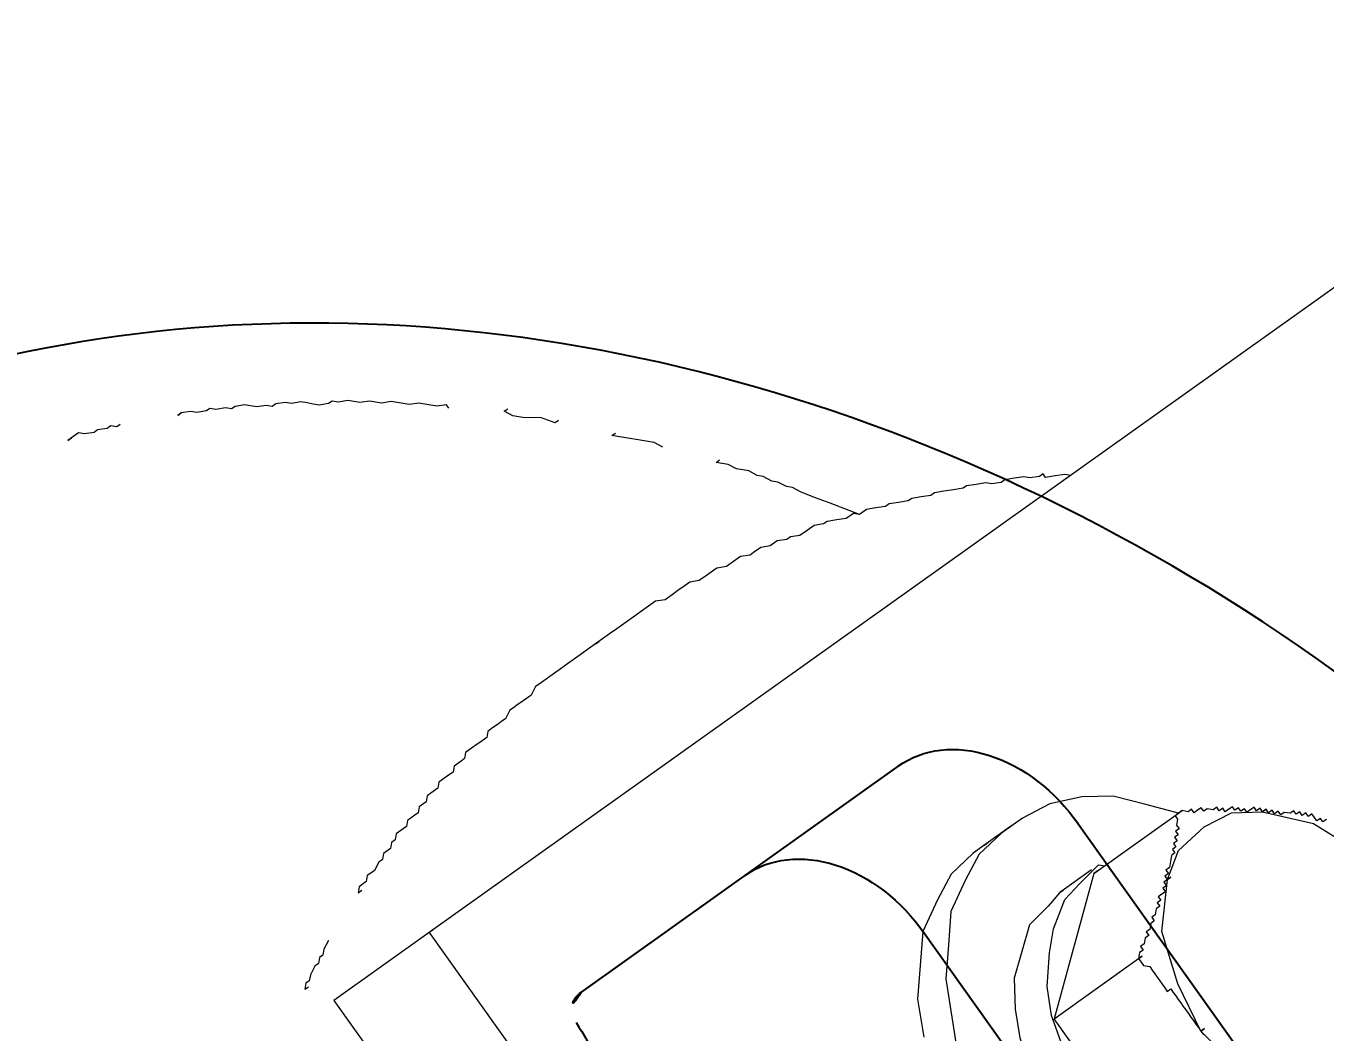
# Model space of a CAD drawing. Header units: feet. Extents: x 2321988 to 2329858, y 6722724 to 6730499.
# Drawn here: x 2326061.4167 to 2326061.6606, y 6726856.8237 to 6726857.0126 of the extents above; entities that cross this region are included whole.
import ezdxf

# ---------------------------------------------------------------- set-up
doc = ezdxf.new("R2010")
doc.units = ezdxf.units.FT
doc.header["$MEASUREMENT"] = 0
doc.header["$PDSIZE"] = 5
doc.layers.add('BESS Dimensions', color=3, linetype='Continuous')
doc.layers.add('C-BESS-EQUIPMENT', color=255, linetype='Continuous')
doc.styles.add('TG_DIMS', font='arial.ttf')
doc.dimstyles.new('TG-PROPOSED-ANNO', dxfattribs={"dimtxt": 0.1, "dimasz": 0.1, "dimexe": 0.05, "dimexo": 0.05, "dimgap": 0.02, "dimtad": 0, "dimtih": 1, "dimtoh": 1, "dimdsep": 46, "dimtxsty": 'TG_DIMS', "dimcen": 0, "dimclrd": 256, "dimclre": 256, "dimclrt": 256, "dimaunit": 1, "dimadec": 6, "dimazin": 2, "dimtfac": 1, "dimtofl": 0, "dimtmove": 1, "dimatfit": 3, "dimfxl": 1, "dimtolj": 1, "dimtzin": 0, "dimarcsym": 0})

# ---------------------------------------------------------------- blocks, each defined once
blk = doc.blocks.new('Midpoint Site Plan$0$P1730-01-0001')
at = {"color": 0, "linetype": 'ByBlock', "lineweight": -2}
for p, q in [((20.0755, 1.9384), (19.1979, 1.9384)), ((19.9041, 1.6067), (19.9041, -1.6588)), ((20.3292, 1.6067), (20.3292, -1.6588))]:
    blk.add_line(p, q, dxfattribs=at)
blk.add_arc((19.1979, 1.8893), 0.0491, 90, 180, dxfattribs=at)
at = {"color": 0, "linetype": 'ByBlock', "lineweight": -2, "extrusion": (0, 0, -1)}
for centre, major_axis, ratio, start_param, end_param in [((15.8979, 0), (0, 4.086), 0.833977, 3.038975, 6.385803), ((16.596, 0), (0, 4.086), 0.833977, 3.050793, 6.373985), ((17.214, 0), (0, 4.086), 0.833977, 3.049307, 6.375471), ((19.6504, 1.6025), (0, -0.3359), 0.755248, 3.141593, 4.725055), ((20.0755, 1.6025), (0, -0.3359), 0.755248, 3.141593, 4.725055)]:
    blk.add_ellipse(centre, major_axis=major_axis, ratio=ratio, start_param=start_param, end_param=end_param, dxfattribs=at)
blk.add_ellipse((17.8421, 0), major_axis=(0, 4.086), ratio=0.833977, dxfattribs=at)
at = {"color": 0, "linetype": 'ByBlock', "lineweight": -2}
blk.add_spline([(19.1488, 1.8893), (19.1042, 1.7227), (19.0203, 1.6742)], degree=3, dxfattribs=at)
blk = doc.blocks.new('Midpoint Site Plan$0$A$C71e53a02')
at = {"lineweight": 9}
for points in [[(15.0946, 3.5812), (15.0848, 3.5812), (15.0751, 3.591), (15.0653, 3.591), (15.0458, 3.6007), (15.0361, 3.6007), (15.0166, 3.6105), (15.0069, 3.6202), (14.9874, 3.6202), (14.9776, 3.6202), (14.9874, 3.6202)], [(15.7182, 3.1817), (15.7182, 3.1914), (15.6987, 3.2012), (15.689, 3.2109), (15.6792, 3.2207), (15.6695, 3.2304), (15.65, 3.2402), (15.6403, 3.2499), (15.6305, 3.2596), (15.6208, 3.2694), (15.6013, 3.2791), (15.5915, 3.2889), (15.5818, 3.2986), (15.5623, 3.3084), (15.5526, 3.3181), (15.5428, 3.3279), (15.5233, 3.3376), (15.5136, 3.3473), (15.5038, 3.3473), (15.4844, 3.3571), (15.4746, 3.3668), (15.4649, 3.3766), (15.4551, 3.3863), (15.4356, 3.3961), (15.4259, 3.4058), (15.4064, 3.4156), (15.3967, 3.4156), (15.3869, 3.4253), (15.3674, 3.4351), (15.3577, 3.4448), (15.3479, 3.4545), (15.3284, 3.4643), (15.3187, 3.4643), (15.3089, 3.474), (15.2895, 3.4838), (15.2797, 3.4935), (15.27, 3.4935), (15.2505, 3.5033), (15.2407, 3.513), (15.2212, 3.5228), (15.2115, 3.5228), (15.2212, 3.5228)], [(15.2115, 3.5228), (15.2115, 3.5228)], [(15.9034, 3.016), (15.8936, 3.016), (15.8741, 3.0453), (15.8449, 3.0648), (15.8254, 3.0842), (15.8157, 3.1037), (15.8254, 3.1037)], [(16.0593, 2.8309), (16.0495, 2.8504), (16.0301, 2.8699), (16.0008, 2.8991), (15.9813, 2.9186), (15.9911, 2.9186)], [(16.3321, 2.4508), (16.3127, 2.48), (16.2932, 2.5093), (16.2737, 2.5385), (16.2542, 2.5677), (16.2444, 2.5872), (16.2347, 2.597), (16.225, 2.6165), (16.2152, 2.6262), (16.2055, 2.6457), (16.1957, 2.6554), (16.186, 2.6749), (16.1762, 2.6847), (16.1665, 2.6944), (16.1567, 2.7139), (16.1372, 2.7334), (16.147, 2.7334)], [(15.6792, 2.558), (15.6598, 2.558), (15.6305, 2.558), (15.6013, 2.558), (15.5818, 2.558), (15.5623, 2.558), (15.5526, 2.558), (15.5428, 2.558), (15.5233, 2.558), (15.5136, 2.558), (15.4941, 2.5482), (15.4844, 2.5482), (15.4746, 2.5482), (15.4551, 2.5482), (15.4454, 2.5482), (15.4356, 2.5482), (15.4161, 2.5385), (15.4064, 2.5385), (15.3967, 2.5385), (15.3772, 2.5385), (15.3674, 2.5385), (15.3577, 2.5288), (15.3382, 2.5288), (15.3284, 2.5288), (15.3187, 2.5288), (15.2992, 2.5288), (15.2895, 2.519), (15.2797, 2.519), (15.2602, 2.519), (15.2505, 2.5093), (15.2407, 2.5093), (15.2212, 2.5093), (15.2115, 2.5093), (15.2018, 2.4995), (15.1823, 2.4995), (15.1725, 2.4995), (15.1628, 2.4898), (15.1433, 2.4898), (15.1335, 2.48), (15.1238, 2.48), (15.1043, 2.48), (15.0946, 2.4703), (15.0848, 2.4703), (15.0653, 2.4703), (15.0556, 2.4605), (15.0458, 2.4605), (15.0361, 2.4508), (15.0166, 2.4508), (15.0069, 2.4411), (14.9971, 2.4411), (14.9776, 2.4313), (14.9679, 2.4313), (14.9581, 2.4313), (14.9484, 2.4216), (14.9289, 2.4216), (14.9192, 2.4118), (14.9289, 2.4118)], [(16.7707, 2.2462), (16.7609, 2.2559), (16.7414, 2.2656), (16.7219, 2.2754), (16.7219, 2.2851), (16.7122, 2.2851), (16.6927, 2.2949), (16.683, 2.3046), (16.6635, 2.3144), (16.644, 2.3241), (16.6342, 2.3241), (16.6147, 2.3339), (16.605, 2.3436), (16.5855, 2.3533), (16.566, 2.3631), (16.5563, 2.3631), (16.5368, 2.3728), (16.5173, 2.3826), (16.4978, 2.3923), (16.4881, 2.3923), (16.4686, 2.4021), (16.4491, 2.4118), (16.4393, 2.4118), (16.4198, 2.4216), (16.4004, 2.4313), (16.3906, 2.4313), (16.3711, 2.4411), (16.3516, 2.4508), (16.3321, 2.4508), (16.3224, 2.4605), (16.3029, 2.4605), (16.2834, 2.4703), (16.2639, 2.48), (16.2542, 2.48), (16.2347, 2.4898), (16.2152, 2.4898), (16.1957, 2.4898), (16.1762, 2.4995), (16.1665, 2.4995), (16.147, 2.5093), (16.1275, 2.5093), (16.108, 2.519), (16.0885, 2.519), (16.0788, 2.519), (16.0593, 2.5288), (16.0398, 2.5288), (16.0203, 2.5288), (16.0008, 2.5385), (15.9911, 2.5385), (15.9716, 2.5385), (15.9521, 2.5385), (15.9326, 2.5482), (15.9131, 2.5482), (15.9034, 2.5482), (15.8839, 2.5482), (15.8644, 2.5482), (15.8449, 2.558), (15.8254, 2.558), (15.8059, 2.558), (15.7962, 2.558), (15.7767, 2.558), (15.7572, 2.558), (15.7377, 2.558), (15.7182, 2.558), (15.6792, 2.558), (15.689, 2.558)], [(14.9192, 2.4118), (14.9192, 2.4118)], [(14.8022, 2.3631), (14.7827, 2.3533), (14.773, 2.3436), (14.7632, 2.3436), (14.7535, 2.3339), (14.7438, 2.3339), (14.7243, 2.3241), (14.7145, 2.3144), (14.7048, 2.3144), (14.695, 2.3046), (14.7048, 2.3046)], [(14.8022, 2.3631), (14.8022, 2.3631)], [(15.0069, 2.2462), (14.9971, 2.2462), (14.734, 2.2462), (14.734, -2.2559), (14.7438, -2.2559)], [(21.8184, 2.2462), (21.8087, 2.2462), (14.9971, 2.2462), (14.9971, -2.2559), (15.0069, -2.2559), (14.9971, -2.2559), (14.734, -2.2559)], [(16.1275, 1.681), (16.0983, 1.681), (16.0301, 1.6712), (15.9716, 1.642), (15.9034, 1.603), (15.8547, 1.5445), (15.8059, 1.4861), (15.767, 1.4081)], [(16.2932, 1.4861), (16.527, 1.4861), (16.4783, 1.5445), (16.4296, 1.603), (16.3711, 1.642), (16.3029, 1.6712), (16.2347, 1.681), (16.1762, 1.681), (16.108, 1.6712), (16.0495, 1.642), (15.9813, 1.603), (15.9326, 1.5445), (15.8839, 1.4861), (15.8449, 1.4081), (15.8059, 1.3302)], [(16.2055, 1.681), (16.1275, 1.681), (16.1372, 1.681)], [(16.2932, 1.4958), (16.2055, 1.4958), (16.2152, 1.4958), (16.2055, 1.4958), (16.1665, 1.4861), (16.108, 1.4763), (16.0593, 1.4373), (16.0106, 1.3984), (15.9716, 1.3399), (15.9424, 1.2814), (15.9229, 1.2132), (15.9034, 1.1353), (15.9034, 1.0573), (15.9034, 0.9793), (15.9229, 0.9014), (15.9424, 0.8332), (15.9716, 0.7747), (16.0106, 0.7162), (16.0593, 0.6773), (16.108, 0.648), (16.1665, 0.6285), (16.2055, 0.6188), (16.2932, 0.6188), (16.3029, 0.6188)], [(16.3224, 0.6285), (16.3127, 0.6285), (16.2542, 0.6285), (16.2055, 0.648), (16.147, 0.6773), (16.108, 0.7162), (16.0593, 0.7747), (16.0301, 0.8332), (16.0106, 0.9014), (15.9911, 0.9793), (15.9911, 1.0573), (15.9911, 1.1353), (16.0106, 1.2132), (16.0301, 1.2814), (16.0593, 1.3399), (16.108, 1.3984), (16.147, 1.4373), (16.2055, 1.4763), (16.2542, 1.4861), (16.3127, 1.4958), (16.3224, 1.4861), (16.3321, 1.4861)], [(16.3029, 1.4861), (16.2932, 1.4861), (16.0301, 1.2717), (16.2639, 1.2717), (16.2737, 1.2717), (16.2639, 1.2717)], [(16.7901, 1.2814), (16.7804, 1.2814), (16.7804, 1.2912), (16.7707, 1.2912), (16.7707, 1.3009), (16.7707, 1.3107), (16.7609, 1.3107), (16.7609, 1.3204), (16.7512, 1.3204), (16.7512, 1.3302), (16.7414, 1.3302), (16.7414, 1.3399), (16.7317, 1.3399), (16.7219, 1.3496), (16.7122, 1.3496), (16.7122, 1.3594), (16.7024, 1.3594), (16.7024, 1.3691), (16.6927, 1.3691), (16.6927, 1.3789), (16.683, 1.3789), (16.683, 1.3886), (16.6732, 1.3886), (16.6732, 1.3984), (16.6635, 1.3984), (16.6537, 1.3984), (16.6537, 1.4081), (16.644, 1.4081), (16.644, 1.4179), (16.6342, 1.4179), (16.6342, 1.4276), (16.6245, 1.4276), (16.6147, 1.4276), (16.6147, 1.4373), (16.605, 1.4373), (16.605, 1.4471), (16.5953, 1.4471), (16.5855, 1.4568), (16.5758, 1.4568), (16.5758, 1.4666), (16.566, 1.4666), (16.5563, 1.4666), (16.5563, 1.4763), (16.5465, 1.4763), (16.5368, 1.4861), (16.527, 1.4861), (16.5368, 1.4861), (16.527, 1.4861), (16.5173, 1.4861), (16.5173, 1.4763), (16.5075, 1.4666), (16.5075, 1.4568), (16.4978, 1.4568), (16.4978, 1.4471), (16.4881, 1.4471), (16.4881, 1.4373), (16.4783, 1.4373), (16.4783, 1.4276), (16.4686, 1.4276), (16.4686, 1.4179), (16.4588, 1.4179), (16.4491, 1.4081), (16.4393, 1.3984), (16.4296, 1.3984), (16.4296, 1.3886), (16.4198, 1.3886), (16.4198, 1.3789), (16.4296, 1.3789), (16.4198, 1.3789), (16.4783, 1.4179), (16.5563, 1.4276), (16.6245, 1.4179), (16.683, 1.3789), (16.7609, 1.2912), (16.8096, 1.1742)], [(16.5075, 1.4666), (16.5075, 1.4666)], [(16.5075, 1.4666), (16.5075, 1.4666)], [(16.5075, 1.4666), (16.5075, 1.4666)], [(16.5075, 1.4666), (16.5075, 1.4666)], [(16.5075, 1.4666), (16.5075, 1.4666)], [(16.5075, 1.4666), (16.5075, 1.4666)], [(16.5075, 1.4666), (16.5075, 1.4666)], [(16.5173, 1.4763), (16.5173, 1.4763)], [(16.5173, 1.4763), (16.5173, 1.4763)], [(16.5173, 1.4763), (16.5173, 1.4763)], [(16.5173, 1.4763), (16.5173, 1.4763)], [(16.5173, 1.4763), (16.5173, 1.4763)], [(16.527, 1.4861), (16.527, 1.4861)], [(16.527, 1.4861), (16.527, 1.4861)], [(16.5465, 1.4763), (16.5465, 1.4763)], [(16.5563, 1.4763), (16.5563, 1.4763)], [(16.566, 1.4666), (16.566, 1.4666)], [(16.566, 1.4666), (16.566, 1.4666)], [(16.566, 1.4666), (16.566, 1.4666)], [(16.4783, 1.4373), (16.4783, 1.4373)], [(16.4783, 1.4373), (16.4783, 1.4373)], [(16.4783, 1.4373), (16.4783, 1.4373)], [(16.4783, 1.4373), (16.4783, 1.4373)], [(16.4783, 1.4373), (16.4783, 1.4373)], [(16.4783, 1.4373), (16.4783, 1.4373)], [(16.4783, 1.4373), (16.4783, 1.4373)], [(16.4783, 1.4373), (16.4783, 1.4373)], [(16.4881, 1.4471), (16.4881, 1.4471)], [(16.4881, 1.4471), (16.4881, 1.4471)], [(16.4881, 1.4471), (16.4881, 1.4471)], [(16.4881, 1.4471), (16.4881, 1.4471)], [(16.4881, 1.4471), (16.4881, 1.4471)], [(16.4881, 1.4471), (16.4881, 1.4471)], [(16.4881, 1.4471), (16.4881, 1.4471)], [(16.4881, 1.4471), (16.4881, 1.4471)], [(16.4881, 1.4471), (16.4881, 1.4471)], [(16.4881, 1.4373), (16.4881, 1.4373)], [(16.4978, 1.4568), (16.4978, 1.4568)], [(16.4978, 1.4568), (16.4978, 1.4568)], [(16.4978, 1.4568), (16.4978, 1.4568)], [(16.4978, 1.4568), (16.4978, 1.4568)], [(16.4978, 1.4568), (16.4978, 1.4568)], [(16.4978, 1.4568), (16.4978, 1.4568)], [(16.4978, 1.4568), (16.4978, 1.4568)], [(16.4978, 1.4568), (16.4978, 1.4568)], [(16.4978, 1.4568), (16.4978, 1.4568)], [(16.4978, 1.4568), (16.4978, 1.4568)], [(16.4978, 1.4471), (16.4978, 1.4471)], [(16.5758, 1.4568), (16.5758, 1.4568)], [(16.5855, 1.4568), (16.5855, 1.4568)], [(16.5855, 1.4568), (16.5855, 1.4568)], [(16.5855, 1.4568), (16.5855, 1.4568)], [(16.5953, 1.4471), (16.5953, 1.4471)], [(16.5953, 1.4471), (16.5953, 1.4471)], [(16.5953, 1.4471), (16.5953, 1.4471)], [(16.605, 1.4471), (16.605, 1.4471)], [(16.605, 1.4373), (16.605, 1.4373)], [(16.6147, 1.4373), (16.6147, 1.4373)], [(16.6147, 1.4373), (16.6147, 1.4373)], [(16.4491, 1.4081), (16.4491, 1.4081)], [(16.4491, 1.4081), (16.4491, 1.4081)], [(16.4491, 1.4081), (16.4491, 1.4081)], [(16.4491, 1.4081), (16.4491, 1.4081)], [(16.4491, 1.4081), (16.4491, 1.4081)], [(16.4491, 1.4081), (16.4491, 1.4081)], [(16.4491, 1.4081), (16.4491, 1.4081)], [(16.4588, 1.4179), (16.4588, 1.4179)], [(16.4588, 1.4179), (16.4588, 1.4179)], [(16.4588, 1.4179), (16.4588, 1.4179)], [(16.4588, 1.4179), (16.4588, 1.4179)], [(16.4588, 1.4179), (16.4588, 1.4179)], [(16.4588, 1.4179), (16.4588, 1.4179)], [(16.4588, 1.4179), (16.4588, 1.4179)], [(16.4588, 1.4179), (16.4588, 1.4179)], [(16.4588, 1.4179), (16.4588, 1.4179)], [(16.4686, 1.4276), (16.4686, 1.4276)], [(16.4686, 1.4276), (16.4686, 1.4276)], [(16.4686, 1.4276), (16.4686, 1.4276)], [(16.4686, 1.4276), (16.4686, 1.4276)], [(16.4686, 1.4276), (16.4686, 1.4276)], [(16.4686, 1.4276), (16.4686, 1.4276)], [(16.4686, 1.4276), (16.4686, 1.4276)], [(16.4686, 1.4276), (16.4686, 1.4276)], [(16.4686, 1.4276), (16.4686, 1.4276)], [(16.4783, 1.4276), (16.4783, 1.4276)], [(16.6245, 1.4276), (16.6245, 1.4276)], [(16.6245, 1.4276), (16.6245, 1.4276)], [(16.6245, 1.4276), (16.6245, 1.4276)], [(16.6342, 1.4179), (16.6342, 1.4179)], [(16.6342, 1.4179), (16.6342, 1.4179)], [(16.644, 1.4179), (16.644, 1.4179)], [(16.644, 1.4179), (16.644, 1.4179)], [(16.6537, 1.4081), (16.6537, 1.4081)], [(16.6537, 1.4081), (16.6537, 1.4081)], [(16.6537, 1.4081), (16.6537, 1.4081)], [(16.3029, 0.9404), (16.2834, 1.0573), (16.2932, 1.0573), (16.2834, 1.0573), (16.3029, 1.1742), (16.3419, 1.2912), (16.4198, 1.3789), (16.4101, 1.3789), (16.4101, 1.3691), (16.4004, 1.3691), (16.4004, 1.3594), (16.3906, 1.3594), (16.3809, 1.3594), (16.3809, 1.3496), (16.3711, 1.3496), (16.3711, 1.3399), (16.3614, 1.3399), (16.3516, 1.3302), (16.3419, 1.3302), (16.3419, 1.3204), (16.3321, 1.3204), (16.3224, 1.3107), (16.3127, 1.3107), (16.3127, 1.3009), (16.3029, 1.3009), (16.2932, 1.2912), (16.2834, 1.2912), (16.2834, 1.2814), (16.2737, 1.2814), (16.2639, 1.2717), (16.2639, 1.2619), (16.2639, 1.2522), (16.2737, 1.2425), (16.2737, 1.2327), (16.2737, 1.223), (16.2737, 1.2132), (16.2737, 1.2035), (16.2737, 1.1937), (16.2737, 1.184), (16.2737, 1.1742), (16.2834, 1.1742), (16.2834, 1.1645), (16.2834, 1.1547), (16.2834, 1.145), (16.2834, 1.1353), (16.2834, 1.1255), (16.2834, 1.1158), (16.2834, 1.106), (16.2834, 1.0963), (16.2834, 1.0865), (16.2834, 1.0768), (16.2834, 1.067), (16.2834, 1.0573), (16.2834, 1.0476)], [(16.0301, 0.8429), (16.0301, 1.2717), (16.0398, 1.2717)], [(16.4101, 1.3789), (16.4101, 1.3789)], [(16.4101, 1.3789), (16.4101, 1.3789)], [(16.4198, 1.3789), (16.4198, 1.3789)], [(16.4296, 1.3886), (16.4296, 1.3886)], [(16.4296, 1.3886), (16.4296, 1.3886)], [(16.4393, 1.3984), (16.4393, 1.3984)], [(16.4393, 1.3984), (16.4393, 1.3984)], [(16.4393, 1.3984), (16.4393, 1.3984)], [(16.4393, 1.3984), (16.4393, 1.3984)], [(16.6635, 1.3984), (16.6635, 1.3984)], [(16.6635, 1.3984), (16.6635, 1.3984)], [(16.6635, 1.3984), (16.6635, 1.3984)], [(16.6635, 1.3984), (16.6635, 1.3984)], [(16.6635, 1.3984), (16.6635, 1.3984)], [(16.6635, 1.3984), (16.6635, 1.3984)], [(16.6635, 1.3984), (16.6635, 1.3984)], [(16.6732, 1.3984), (16.6732, 1.3984)], [(16.6732, 1.3984), (16.6732, 1.3984)], [(16.6732, 1.3886), (16.6732, 1.3886)], [(16.6732, 1.3886), (16.6732, 1.3886)], [(16.6732, 1.3886), (16.6732, 1.3886)], [(16.6732, 1.3886), (16.6732, 1.3886)], [(16.683, 1.3886), (16.683, 1.3886)], [(16.6927, 1.3789), (16.6927, 1.3789)], [(16.3711, 1.3496), (16.3711, 1.3496)], [(16.3809, 1.3496), (16.3809, 1.3496)], [(16.3809, 1.3496), (16.3809, 1.3496)], [(16.3906, 1.3594), (16.3906, 1.3594)], [(16.3906, 1.3594), (16.3906, 1.3594)], [(16.3906, 1.3594), (16.3906, 1.3594)], [(16.3906, 1.3594), (16.3906, 1.3594)], [(16.4004, 1.3691), (16.4004, 1.3691)], [(16.4004, 1.3691), (16.4004, 1.3691)], [(16.4004, 1.3691), (16.4004, 1.3691)], [(16.4004, 1.3691), (16.4004, 1.3691)], [(16.4004, 1.3691), (16.4004, 1.3691)], [(16.4004, 1.3691), (16.4004, 1.3691)], [(16.4004, 1.3691), (16.4004, 1.3691)], [(16.4101, 1.3691), (16.4101, 1.3691)], [(16.4101, 1.3691), (16.4101, 1.3691)], [(16.4101, 1.3691), (16.4101, 1.3691)], [(16.6927, 1.3691), (16.6927, 1.3691)], [(16.7024, 1.3691), (16.7024, 1.3691)], [(16.7024, 1.3691), (16.7024, 1.3691)], [(16.7024, 1.3691), (16.7024, 1.3691)], [(16.7122, 1.3594), (16.7122, 1.3594)], [(16.7122, 1.3594), (16.7122, 1.3594)], [(16.7122, 1.3594), (16.7122, 1.3594)], [(16.7122, 1.3594), (16.7122, 1.3594)], [(16.7122, 1.3594), (16.7122, 1.3594)], [(16.7219, 1.3496), (16.7219, 1.3496)], [(16.7219, 1.3496), (16.7219, 1.3496)], [(16.7219, 1.3496), (16.7219, 1.3496)], [(16.7219, 1.3496), (16.7219, 1.3496)], [(16.7219, 1.3496), (16.7219, 1.3496)], [(16.7219, 1.3496), (16.7219, 1.3496)], [(16.7219, 1.3496), (16.7219, 1.3496)], [(16.7219, 1.3496), (16.7219, 1.3496)], [(16.7219, 1.3496), (16.7219, 1.3496)], [(16.3321, 1.3204), (16.3321, 1.3204)], [(16.3321, 1.3204), (16.3321, 1.3204)], [(16.3321, 1.3204), (16.3321, 1.3204)], [(16.3419, 1.3302), (16.3419, 1.3302)], [(16.3419, 1.3204), (16.3419, 1.3204)], [(16.3516, 1.3302), (16.3516, 1.3302)], [(16.3516, 1.3302), (16.3516, 1.3302)], [(16.3516, 1.3302), (16.3516, 1.3302)], [(16.3614, 1.3399), (16.3614, 1.3399)], [(16.3614, 1.3399), (16.3614, 1.3399)], [(16.3614, 1.3399), (16.3614, 1.3399)], [(16.3711, 1.3399), (16.3711, 1.3399)], [(16.7317, 1.3399), (16.7317, 1.3399)], [(16.7317, 1.3399), (16.7317, 1.3399)], [(16.7317, 1.3399), (16.7317, 1.3399)], [(16.7317, 1.3399), (16.7317, 1.3399)], [(16.7317, 1.3399), (16.7317, 1.3399)], [(16.7317, 1.3399), (16.7317, 1.3399)], [(16.7317, 1.3399), (16.7317, 1.3399)], [(16.7317, 1.3399), (16.7317, 1.3399)], [(16.7317, 1.3399), (16.7317, 1.3399)], [(16.7317, 1.3399), (16.7317, 1.3399)], [(16.7414, 1.3302), (16.7414, 1.3302)], [(16.7414, 1.3302), (16.7414, 1.3302)], [(16.7414, 1.3302), (16.7414, 1.3302)], [(16.7414, 1.3302), (16.7414, 1.3302)], [(16.7414, 1.3302), (16.7414, 1.3302)], [(16.7414, 1.3302), (16.7414, 1.3302)], [(16.7414, 1.3302), (16.7414, 1.3302)], [(16.7414, 1.3302), (16.7414, 1.3302)], [(16.7414, 1.3302), (16.7414, 1.3302)], [(16.7512, 1.3204), (16.7512, 1.3204)], [(16.7512, 1.3204), (16.7512, 1.3204)], [(16.7512, 1.3204), (16.7512, 1.3204)], [(16.7512, 1.3204), (16.7512, 1.3204)], [(16.7512, 1.3204), (16.7512, 1.3204)], [(16.7512, 1.3204), (16.7512, 1.3204)], [(16.7512, 1.3204), (16.7512, 1.3204)], [(16.7512, 1.3204), (16.7512, 1.3204)], [(16.7512, 1.3204), (16.7512, 1.3204)], [(16.7512, 1.3204), (16.7512, 1.3204)], [(16.2932, 1.2912), (16.2932, 1.2912)], [(16.2932, 1.2912), (16.2932, 1.2912)], [(16.2932, 1.2912), (16.2932, 1.2912)], [(16.3029, 1.3009), (16.3029, 1.3009)], [(16.3029, 1.3009), (16.3029, 1.3009)], [(16.3127, 1.3107), (16.3127, 1.3107)], [(16.3127, 1.3009), (16.3127, 1.3009)], [(16.3224, 1.3107), (16.3224, 1.3107)], [(16.3224, 1.3107), (16.3224, 1.3107)], [(16.3224, 1.3107), (16.3224, 1.3107)], [(16.7609, 1.3107), (16.7609, 1.3107)], [(16.7609, 1.3107), (16.7609, 1.3107)], [(16.7609, 1.3107), (16.7609, 1.3107)], [(16.7609, 1.3107), (16.7609, 1.3107)], [(16.7609, 1.3107), (16.7609, 1.3107)], [(16.7609, 1.3107), (16.7609, 1.3107)], [(16.7609, 1.3107), (16.7609, 1.3107)], [(16.7609, 1.3107), (16.7609, 1.3107)], [(16.7609, 1.3107), (16.7609, 1.3107)], [(16.7609, 1.3107), (16.7609, 1.3107)], [(16.7707, 1.3009), (16.7707, 1.3009)], [(16.7707, 1.3009), (16.7707, 1.3009)], [(16.7707, 1.3009), (16.7707, 1.3009)], [(16.7707, 1.3009), (16.7707, 1.3009)], [(16.7707, 1.3009), (16.7707, 1.3009)], [(16.7707, 1.3009), (16.7707, 1.3009)], [(16.7707, 1.3009), (16.7707, 1.3009)], [(16.7707, 1.3009), (16.7707, 1.3009)], [(16.7804, 1.2912), (16.7804, 1.2912)], [(16.7804, 1.2912), (16.7804, 1.2912)], [(16.7804, 1.2912), (16.7804, 1.2912)], [(16.7804, 1.2912), (16.7804, 1.2912)], [(16.2639, 1.2717), (16.2639, 1.2717)], [(16.2639, 1.2619), (16.2639, 1.2619)], [(16.7804, 1.2814), (16.7804, 1.2814)], [(16.2639, 1.2522), (16.2639, 1.2522)], [(16.2639, 1.2522), (16.2639, 1.2522)], [(16.2737, 1.2425), (16.2737, 1.2425)], [(16.2737, 1.2425), (16.2737, 1.2425)], [(16.2737, 1.2327), (16.2737, 1.2327)], [(16.2737, 1.223), (16.2737, 1.223)], [(16.2737, 1.223), (16.2737, 1.223)], [(16.2737, 1.2132), (16.2737, 1.2132)], [(16.2737, 1.2132), (16.2737, 1.2132)], [(16.2737, 1.2035), (16.2737, 1.2035)], [(16.2737, 1.2035), (16.2737, 1.2035)], [(16.2737, 1.1937), (16.2737, 1.1937)], [(16.2737, 1.1937), (16.2737, 1.1937)], [(16.2737, 1.184), (16.2737, 1.184)], [(16.2737, 1.184), (16.2737, 1.184)], [(16.2834, 1.1742), (16.2834, 1.1742)], [(16.2834, 1.1645), (16.2834, 1.1645)], [(16.2834, 1.1645), (16.2834, 1.1645)], [(16.2834, 1.1547), (16.2834, 1.1547)], [(16.2834, 1.1547), (16.2834, 1.1547)], [(16.2834, 1.145), (16.2834, 1.145)], [(16.2834, 1.1353), (16.2834, 1.1353)], [(16.2834, 1.1353), (16.2834, 1.1353)], [(16.2834, 1.1255), (16.2834, 1.1255)], [(16.2834, 1.1255), (16.2834, 1.1255)], [(16.2834, 1.1158), (16.2834, 1.1158)], [(16.2834, 1.1158), (16.2834, 1.1158)], [(16.2834, 1.106), (16.2834, 1.106)], [(16.2834, 1.0963), (16.2834, 1.0963)]]:
    blk.add_lwpolyline(points, dxfattribs=at)
blk.add_lwpolyline([(16.6927, 1.3789), (16.683, 1.3789)], close=True, dxfattribs=at)
blk = doc.blocks.new('*U57')
at = {"layer": 'C-BESS-EQUIPMENT', "rotation": 90}
for name, p in [('Midpoint Site Plan$0$P1730-01-0001', (390, 0)), ('Midpoint Site Plan$0$A$C71e53a02', (390, 4))]:
    blk.add_blockref(name, p, dxfattribs=at)
blk.add_wipeout([(319.5, -4), (319.5, 4), (460.5, 4), (460.5, -4)]).dxf.layer = 'C-BESS-EQUIPMENT'
blk = doc.blocks.new('*D110')
at = {"layer": 'BESS Dimensions', "lineweight": -2, "transparency": 16777216}
for p, q in [((2325959.34189, 6726878.57879), (2325907.90665, 6726841.93239)), ((2325917.78142, 6726836.6894), (2325957.7158, 6726780.63931)), ((2326007.72205, 6726710.45279), (2325967.78767, 6726766.50288)), ((2326060.88777, 6726736.05358), (2326009.45252, 6726699.40718))]:
    blk.add_line(p, q, dxfattribs=at)
at = {"layer": 'BESS Dimensions', "transparency": 16777216}
for points in [[(2325919.13881, 6726837.65651), (2325916.42404, 6726835.7223), (2325911.9788, 6726844.8337)], [(2326009.07944, 6726711.41989), (2326006.36467, 6726709.48568), (2326013.52467, 6726702.30849)]]:
    blk.add_solid(points, dxfattribs=at)
at = {"layer": 'Defpoints', "color": 0, "transparency": 16777216}
for p in [(2325963.41404, 6726881.48011), (2326064.95991, 6726738.95489), (2326013.52467, 6726702.30849)]:
    blk.add_point(p, dxfattribs=at)
at = {"layer": 'BESS Dimensions', "transparency": 16777216, "insert": (2325962.75174, 6726773.5711), "char_height": 10, "attachment_point": 5, "style": 'TG_DIMS'}
blk.add_mtext("\\A1;175'", dxfattribs=at)

msp = doc.modelspace()

# ---------------------------------------------------------------- block references
at = {"layer": 'C-BESS-EQUIPMENT', "xscale": 0.08333333333333331, "yscale": 0.08333333333333331, "zscale": 0.08333333333333331, "rotation": 305.4689808292026}
msp.add_blockref('*U57', (2326041.45315, 6726882.2405), dxfattribs=at)

# ---------------------------------------------------------------- next in the draw order: wipeouts: each hides what was drawn before it
msp.add_wipeout([(2326044.1544, 6726887.54167), (2326077.85795, 6726840.23687), (2326077.40832, 6726839.91652), (2326043.70467, 6726887.22144)]).dxf.layer = 'C-BESS-EQUIPMENT'

# ---------------------------------------------------------------- next in the draw order: wipeouts: each hides what was drawn before it
msp.add_wipeout([(2326040.08225, 6726884.64036), (2326073.7858, 6726837.33556), (2326073.33617, 6726837.01521), (2326039.63253, 6726884.32013)]).dxf.layer = 'C-BESS-EQUIPMENT'

# ---------------------------------------------------------------- next in the draw order: wipeouts: each hides what was drawn before it
msp.add_wipeout([(2326036.0101, 6726881.73905), (2326069.71366, 6726834.43425), (2326069.26402, 6726834.1139), (2326035.56038, 6726881.41882)]).dxf.layer = 'C-BESS-EQUIPMENT'

# ---------------------------------------------------------------- next in the draw order: dimensions: what is measured, and where the dimension line sits
at = {"layer": 'BESS Dimensions'}
dim = msp.add_aligned_dim(p1=(2325963.41404, 6726881.48011), p2=(2326064.95991, 6726738.95489), distance=-63.15491, dimstyle='TG-PROPOSED-ANNO', override={"dimscale": 50, "dimpost": "'"}, dxfattribs=at)
dim.commit()
dim.dimension.update_dxf_attribs({"geometry": '*D110', "text_midpoint": (2325962.75174, 6726773.5711)})

doc.saveas('drawing.dxf')
